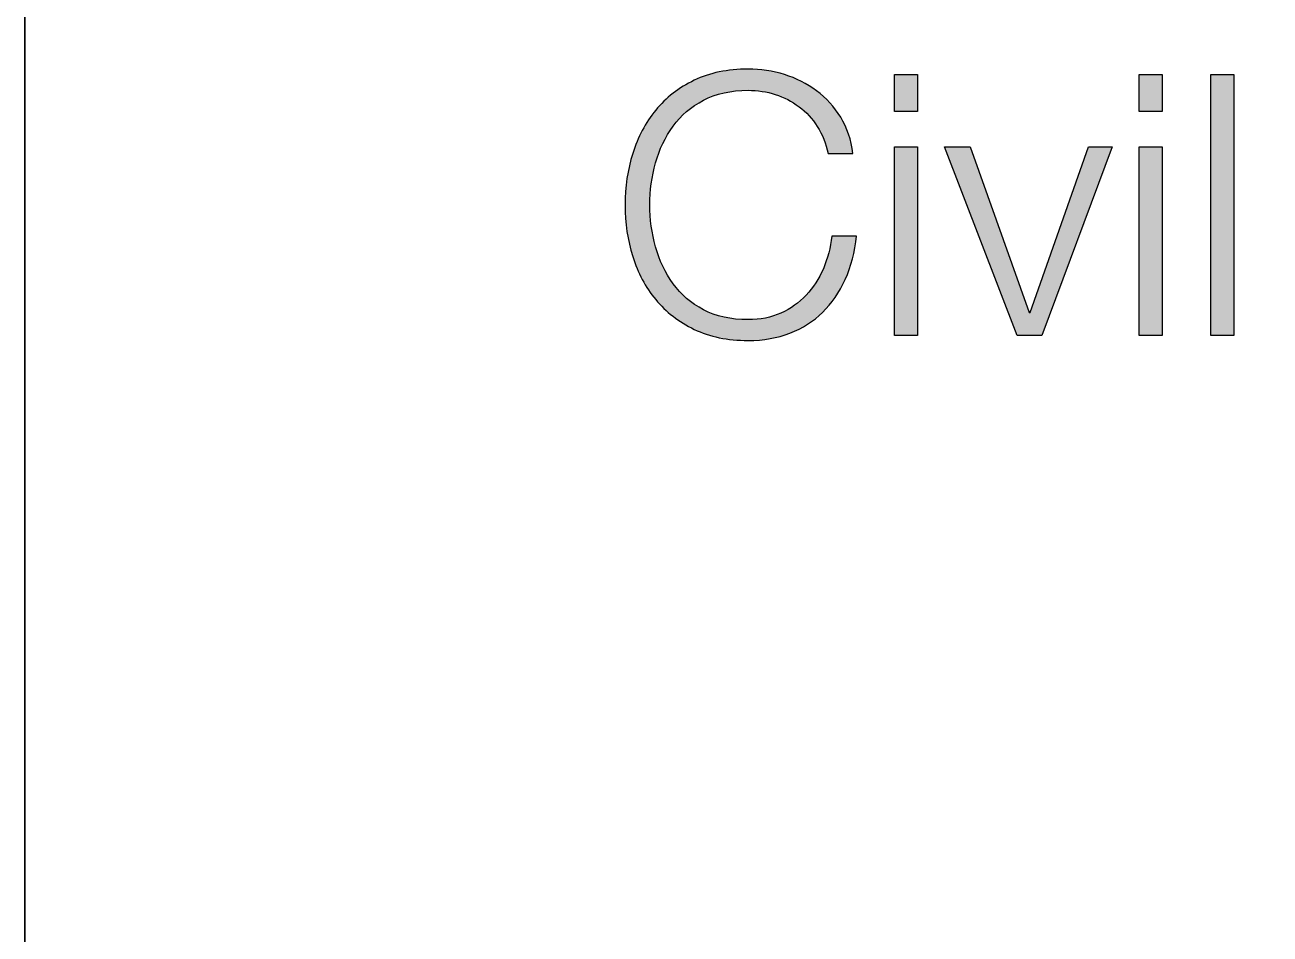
# Paper-space layout 'A3mask (portrait)' of a CAD drawing. Extents: x 0 to 277, y 0 to 394.
# Drawn here: x 188.65 to 198.03, y 34.87 to 41.72 of the extents above; entities that cross this region are included whole.
import ezdxf
from ezdxf.enums import TextEntityAlignment as Align

# ---------------------------------------------------------------- set-up
doc = ezdxf.new("R2010")
doc.units = 0
doc.layers.get('0').update_dxf_attribs({"linetype": 'CONTINUOUS'})
doc.layers.get('Defpoints').update_dxf_attribs({"linetype": 'CONTINUOUS'})
doc.layers.add('JPP_Mask', color=7, linetype='CONTINUOUS')
doc.styles.add('JPP', font='arial.ttf')

# ---------------------------------------------------------------- blocks, each defined once
blk = doc.blocks.new('A3mask (portrait)')
at = {"true_color": 0x004a91}
h = blk.add_hatch(color=154, dxfattribs=at)
edge = h.paths.add_edge_path()
edge.add_spline(control_points=[(194.794, 41.0252), (194.7454, 41.1041), (194.6849, 41.1706), (194.6125, 41.2247)], knot_values=[30, 30, 30, 30, 31, 31, 31, 31], degree=3, periodic=0)
edge.add_spline(control_points=[(194.6125, 41.2247), (194.54, 41.2787), (194.4593, 41.3195), (194.3704, 41.3471)], knot_values=[29, 29, 29, 29, 30, 30, 30, 30], degree=3, periodic=0)
edge.add_spline(control_points=[(194.3704, 41.3471), (194.2814, 41.3745), (194.1903, 41.3883), (194.0967, 41.3883)], knot_values=[28, 28, 28, 28, 29, 29, 29, 29], degree=3, periodic=0)
edge.add_spline(control_points=[(194.0967, 41.3883), (193.9427, 41.3883), (193.8075, 41.3603), (193.691, 41.3044)], knot_values=[27, 27, 27, 27, 28, 28, 28, 28], degree=3, periodic=0)
edge.add_spline(control_points=[(193.691, 41.3044), (193.5745, 41.2485), (193.4779, 41.1732), (193.4009, 41.0788)], knot_values=[26, 26, 26, 26, 27, 27, 27, 27], degree=3, periodic=0)
edge.add_spline(control_points=[(193.4009, 41.0788), (193.3238, 40.9844), (193.2661, 40.8758), (193.2276, 40.7529), (193.189, 40.6301), (193.1698, 40.5007), (193.1698, 40.365), (193.1698, 40.2293), (193.189, 40.1002), (193.2276, 39.9773), (193.2661, 39.8545), (193.3238, 39.7462), (193.4009, 39.6528)], knot_values=[22, 22, 22, 22, 23, 23, 23, 24, 24, 24, 25, 25, 25, 26, 26, 26, 26], degree=3, periodic=0)
edge.add_spline(control_points=[(193.4009, 39.6528), (193.4779, 39.5592), (193.5745, 39.4845), (193.691, 39.4285)], knot_values=[21, 21, 21, 21, 22, 22, 22, 22], degree=3, periodic=0)
edge.add_spline(control_points=[(193.691, 39.4285), (193.8075, 39.3727), (193.9427, 39.3446), (194.0967, 39.3446)], knot_values=[20, 20, 20, 20, 21, 21, 21, 21], degree=3, periodic=0)
edge.add_spline(control_points=[(194.0967, 39.3446), (194.2122, 39.3446), (194.3172, 39.363), (194.4117, 39.3996)], knot_values=[19, 19, 19, 19, 20, 20, 20, 20], degree=3, periodic=0)
edge.add_spline(control_points=[(194.4117, 39.3996), (194.5061, 39.4364), (194.5881, 39.4887), (194.6578, 39.5565)], knot_values=[18, 18, 18, 18, 19, 19, 19, 19], degree=3, periodic=0)
edge.add_spline(control_points=[(194.6578, 39.5565), (194.7275, 39.6242), (194.7844, 39.7068), (194.8284, 39.804)], knot_values=[17, 17, 17, 17, 18, 18, 18, 18], degree=3, periodic=0)
edge.add_spline(control_points=[(194.8284, 39.804), (194.8724, 39.9011), (194.9008, 40.0102), (194.9137, 40.1312)], knot_values=[16, 16, 16, 16, 17, 17, 17, 17], degree=3, periodic=0)
edge.add_spline(control_points=[(194.9137, 40.1312), (194.9137, 40.1312), (194.7266, 40.1312), (194.7266, 40.1312), (194.7174, 40.0433), (194.6964, 39.9613), (194.6633, 39.8851)], knot_values=[14, 14, 14, 14, 15, 15, 15, 16, 16, 16, 16], degree=3, periodic=0)
edge.add_spline(control_points=[(194.6633, 39.8851), (194.6303, 39.809), (194.5872, 39.7425), (194.5341, 39.6857)], knot_values=[13, 13, 13, 13, 14, 14, 14, 14], degree=3, periodic=0)
edge.add_spline(control_points=[(194.5341, 39.6857), (194.4808, 39.6289), (194.4176, 39.5839), (194.3443, 39.551)], knot_values=[12, 12, 12, 12, 13, 13, 13, 13], degree=3, periodic=0)
edge.add_spline(control_points=[(194.3443, 39.551), (194.2709, 39.5179), (194.1884, 39.5014), (194.0967, 39.5014)], knot_values=[11, 11, 11, 11, 12, 12, 12, 12], degree=3, periodic=0)
edge.add_spline(control_points=[(194.0967, 39.5014), (193.9665, 39.5014), (193.8547, 39.5263), (193.7612, 39.5757)], knot_values=[10, 10, 10, 10, 11, 11, 11, 11], degree=3, periodic=0)
edge.add_spline(control_points=[(193.7612, 39.5757), (193.6676, 39.6252), (193.591, 39.6907), (193.5315, 39.7724)], knot_values=[9, 9, 9, 9, 10, 10, 10, 10], degree=3, periodic=0)
edge.add_spline(control_points=[(193.5315, 39.7724), (193.4719, 39.854), (193.4279, 39.9466), (193.3995, 40.0502)], knot_values=[8, 8, 8, 8, 9, 9, 9, 9], degree=3, periodic=0)
edge.add_spline(control_points=[(193.3995, 40.0502), (193.371, 40.1538), (193.3568, 40.2588), (193.3568, 40.365)], knot_values=[7, 7, 7, 7, 8, 8, 8, 8], degree=3, periodic=0)
edge.add_spline(control_points=[(193.3568, 40.365), (193.3568, 40.4733), (193.371, 40.5786), (193.3995, 40.6814)], knot_values=[6, 6, 6, 6, 7, 7, 7, 7], degree=3, periodic=0)
edge.add_spline(control_points=[(193.3995, 40.6814), (193.4279, 40.784), (193.4719, 40.8763), (193.5315, 40.9578)], knot_values=[5, 5, 5, 5, 6, 6, 6, 6], degree=3, periodic=0)
edge.add_spline(control_points=[(193.5315, 40.9578), (193.591, 41.0394), (193.6676, 41.1051), (193.7612, 41.1545)], knot_values=[4, 4, 4, 4, 5, 5, 5, 5], degree=3, periodic=0)
edge.add_spline(control_points=[(193.7612, 41.1545), (193.8547, 41.204), (193.9665, 41.2287), (194.0967, 41.2287)], knot_values=[3, 3, 3, 3, 4, 4, 4, 4], degree=3, periodic=0)
edge.add_spline(control_points=[(194.0967, 41.2287), (194.1682, 41.2287), (194.2365, 41.2182), (194.3017, 41.1971)], knot_values=[2, 2, 2, 2, 3, 3, 3, 3], degree=3, periodic=0)
edge.add_spline(control_points=[(194.3017, 41.1971), (194.3667, 41.1761), (194.4263, 41.1453), (194.4804, 41.1051)], knot_values=[1, 1, 1, 1, 2, 2, 2, 2], degree=3, periodic=0)
edge.add_spline(control_points=[(194.4804, 41.1051), (194.5345, 41.0646), (194.5804, 41.0146), (194.618, 40.9552)], knot_values=[0, 0, 0, 0, 1, 1, 1, 1], degree=3, periodic=0)
edge.add_spline(control_points=[(194.618, 40.9552), (194.6555, 40.8955), (194.6826, 40.8281), (194.6991, 40.7529)], knot_values=[33, 33, 33, 33, 34, 34, 34, 34], degree=3, periodic=0)
edge.add_spline(control_points=[(194.6991, 40.7529), (194.6991, 40.7529), (194.8861, 40.7529), (194.8861, 40.7529), (194.8733, 40.8555), (194.8425, 40.9463), (194.794, 41.0252)], knot_values=[31, 31, 31, 31, 32, 32, 32, 33, 33, 33, 33], degree=3, periodic=0)
for points in [[(195.3729, 41.3471), (195.1997, 41.3471), (195.1997, 41.0693), (195.3729, 41.0693)], [(197.2158, 41.3471), (197.0425, 41.3471), (197.0425, 41.0693), (197.2158, 41.0693)], [(197.7549, 41.3471), (197.5816, 41.3471), (197.5816, 39.3832), (197.7549, 39.3832)], [(195.3729, 40.8024), (195.1997, 40.8024), (195.1997, 39.3832), (195.3729, 39.3832)], [(195.769, 40.8024), (195.5765, 40.8024), (196.1238, 39.3832), (196.3081, 39.3832), (196.839, 40.8024), (196.6602, 40.8024), (196.2201, 39.5565), (196.2146, 39.5565)], [(197.2158, 40.8024), (197.0425, 40.8024), (197.0425, 39.3832), (197.2158, 39.3832)]]:
    blk.add_hatch(color=154, dxfattribs=at).paths.add_polyline_path(points)
at = {"color": 154, "true_color": 0x004a91}
blk.add_line((188.65, 56.35), (188.65, 2.45), dxfattribs=at)
at = {"layer": 'Defpoints'}
blk.add_lwpolyline([(188.65, 0), (188.65, 58.8), (276.85, 58.8)], dxfattribs=at)
at = {"layer": 'Defpoints', "color": 154, "true_color": 0x004a91}
for points in [[(195.3729, 41.3471), (195.3729, 41.0693), (195.1997, 41.0693), (195.1997, 41.3471), (195.3729, 41.3471)], [(197.2158, 41.3471), (197.2158, 41.0693), (197.0425, 41.0693), (197.0425, 41.3471), (197.2158, 41.3471)], [(197.7549, 41.3471), (197.7549, 39.3832), (197.5816, 39.3832), (197.5816, 41.3471), (197.7549, 41.3471)], [(195.3729, 40.8024), (195.3729, 39.3832), (195.1997, 39.3832), (195.1997, 40.8024), (195.3729, 40.8024)], [(195.769, 40.8024), (196.2146, 39.5565), (196.2201, 39.5565), (196.6602, 40.8024), (196.839, 40.8024), (196.3081, 39.3832), (196.1238, 39.3832), (195.5765, 40.8024), (195.769, 40.8024)], [(197.2158, 40.8024), (197.2158, 39.3832), (197.0425, 39.3832), (197.0425, 40.8024), (197.2158, 40.8024)]]:
    blk.add_lwpolyline(points, dxfattribs=at)
blk.add_open_spline([(194.618, 40.9552), (194.5804, 41.0146), (194.5345, 41.0646), (194.4804, 41.1051), (194.4263, 41.1453), (194.3667, 41.1761), (194.3017, 41.1971), (194.2365, 41.2182), (194.1682, 41.2287), (194.0967, 41.2287), (193.9665, 41.2287), (193.8547, 41.204), (193.7612, 41.1545), (193.6676, 41.1051), (193.591, 41.0394), (193.5315, 40.9578), (193.4719, 40.8763), (193.4279, 40.784), (193.3995, 40.6814), (193.371, 40.5786), (193.3568, 40.4733), (193.3568, 40.365), (193.3568, 40.2588), (193.371, 40.1538), (193.3995, 40.0502), (193.4279, 39.9466), (193.4719, 39.854), (193.5315, 39.7724), (193.591, 39.6907), (193.6676, 39.6252), (193.7612, 39.5757), (193.8547, 39.5263), (193.9665, 39.5014), (194.0967, 39.5014), (194.1884, 39.5014), (194.2709, 39.5179), (194.3443, 39.551), (194.4176, 39.5839), (194.4808, 39.6289), (194.5341, 39.6857), (194.5872, 39.7425), (194.6303, 39.809), (194.6633, 39.8851), (194.6964, 39.9613), (194.7174, 40.0433), (194.7266, 40.1312), (194.7266, 40.1312), (194.9137, 40.1312), (194.9137, 40.1312), (194.9008, 40.0102), (194.8724, 39.9011), (194.8284, 39.804), (194.7844, 39.7068), (194.7275, 39.6242), (194.6578, 39.5565), (194.5881, 39.4887), (194.5061, 39.4364), (194.4117, 39.3996), (194.3172, 39.363), (194.2122, 39.3446), (194.0967, 39.3446), (193.9427, 39.3446), (193.8075, 39.3727), (193.691, 39.4285), (193.5745, 39.4845), (193.4779, 39.5592), (193.4009, 39.6528), (193.3238, 39.7462), (193.2661, 39.8545), (193.2276, 39.9773), (193.189, 40.1002), (193.1698, 40.2293), (193.1698, 40.365), (193.1698, 40.5007), (193.189, 40.6301), (193.2276, 40.7529), (193.2661, 40.8758), (193.3238, 40.9844), (193.4009, 41.0788), (193.4779, 41.1732), (193.5745, 41.2485), (193.691, 41.3044), (193.8075, 41.3603), (193.9427, 41.3883), (194.0967, 41.3883), (194.1903, 41.3883), (194.2814, 41.3745), (194.3704, 41.3471), (194.4593, 41.3195), (194.54, 41.2787), (194.6125, 41.2247), (194.6849, 41.1706), (194.7454, 41.1041), (194.794, 41.0252), (194.8425, 40.9463), (194.8733, 40.8555), (194.8861, 40.7529), (194.8861, 40.7529), (194.6991, 40.7529), (194.6991, 40.7529), (194.6826, 40.8281), (194.6555, 40.8955), (194.618, 40.9552)], degree=3, knots=[0, 0, 0, 0, 1, 1, 1, 2, 2, 2, 3, 3, 3, 4, 4, 4, 5, 5, 5, 6, 6, 6, 7, 7, 7, 8, 8, 8, 9, 9, 9, 10, 10, 10, 11, 11, 11, 12, 12, 12, 13, 13, 13, 14, 14, 14, 15, 15, 15, 16, 16, 16, 17, 17, 17, 18, 18, 18, 19, 19, 19, 20, 20, 20, 21, 21, 21, 22, 22, 22, 23, 23, 23, 24, 24, 24, 25, 25, 25, 26, 26, 26, 27, 27, 27, 28, 28, 28, 29, 29, 29, 30, 30, 30, 31, 31, 31, 32, 32, 32, 33, 33, 33, 34, 34, 34, 34], dxfattribs=at)
at = {"color": 7, "style": 'JPP'}
for tag, p in [('Client', (244.02, 56.35)), ('Project1', (244.02, 44.1)), ('Project2', (244.02, 40.425)), ('Project3', (244.02, 36.75)), ('Title1', (244.02, 28.175)), ('Title2', (244.02, 24.5)), ('Title3', (244.02, 20.825)), ('Status', (191.1, 3.675))]:
    blk.add_attdef(tag, text='', height=1.7, dxfattribs=at).set_placement(p, align=Align.MIDDLE_LEFT)
at = {"color": 2, "style": 'JPP'}
for tag, p in [('Scale', (204.575, 12.25)), ('Checked', (248.675, 12.25)), ('Drawn', (226.625, 12.25)), ('Date', (270.725, 12.25))]:
    blk.add_attdef(tag, text='', height=1, dxfattribs=at).set_placement(p, align=Align.MIDDLE_CENTER)
at = {"color": 6, "style": 'JPP'}
for tag, p in [('Ref', (235.2, 3.675)), ('DrgNo.', (255.78, 3.675))]:
    blk.add_attdef(tag, text='', height=2, dxfattribs=at).set_placement(p, align=Align.MIDDLE_LEFT)
blk.add_attdef('Rev', text='', height=2, dxfattribs=at).set_placement((272.5746, 3.675), align=Align.MIDDLE_CENTER)

psp = doc.layouts.new('A3mask (portrait)')

# ---------------------------------------------------------------- block references
at = {"layer": 'JPP_Mask'}
psp.add_blockref('A3mask (portrait)', (0, 0), dxfattribs=at)

doc.saveas('drawing.dxf')
